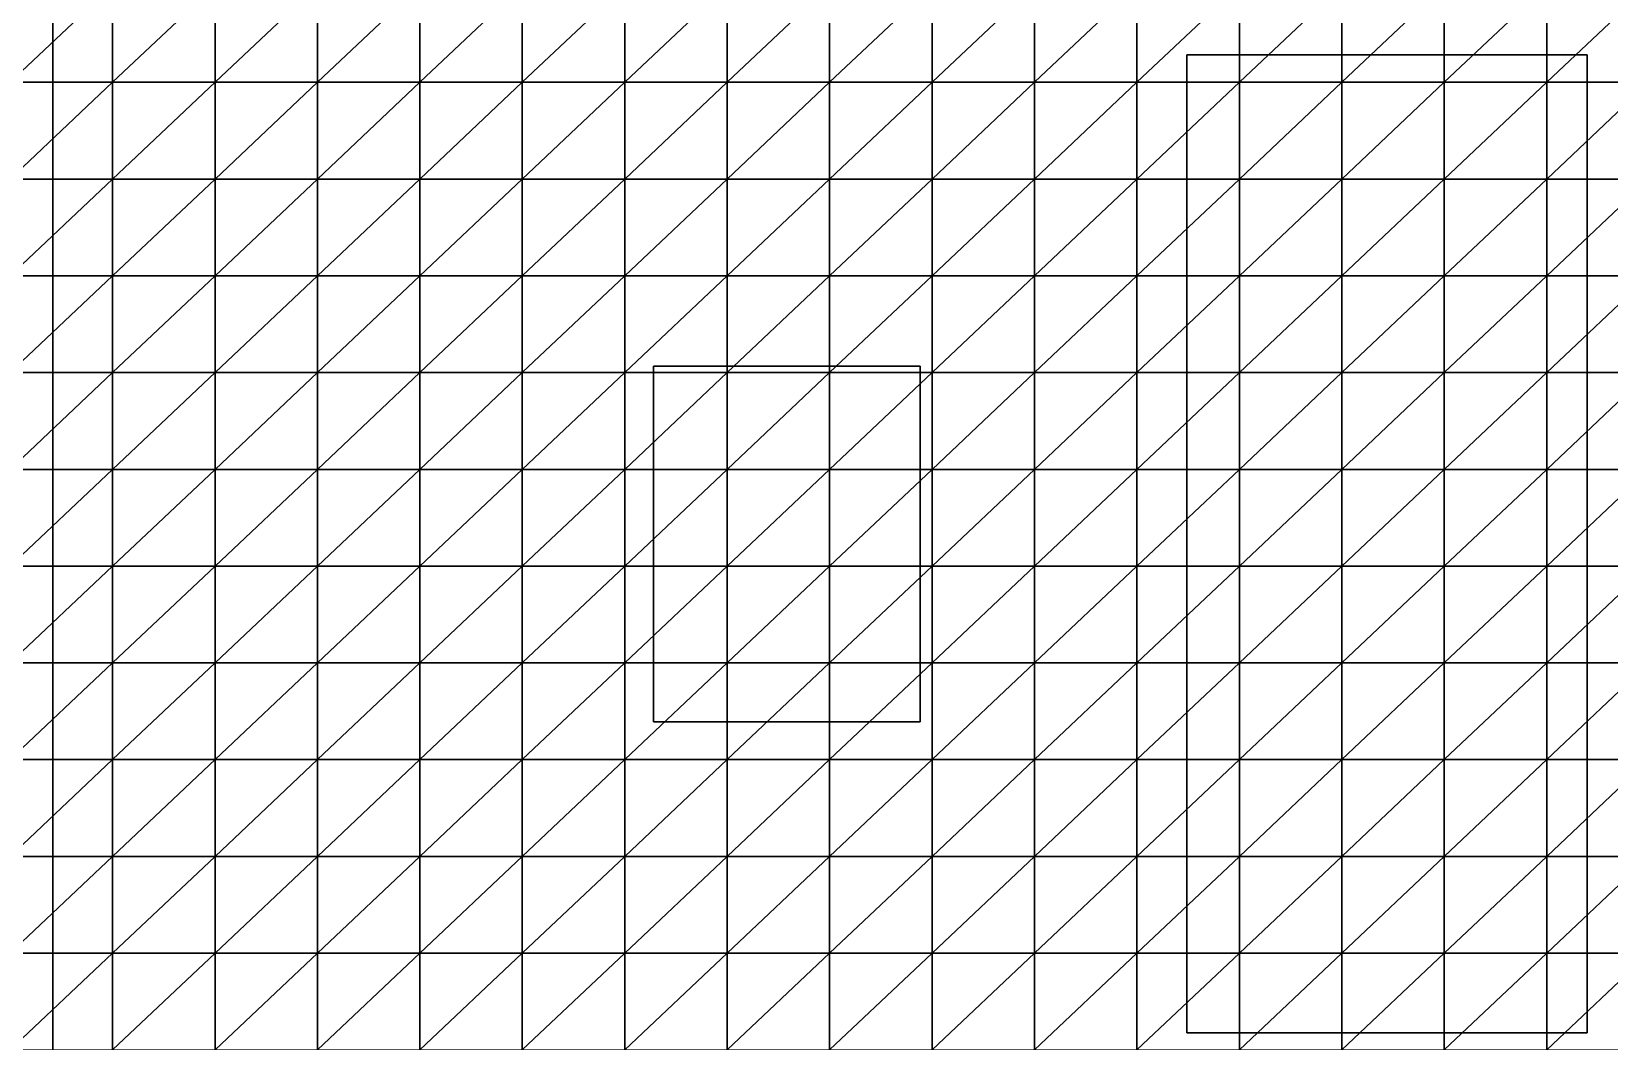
# Model space of a CAD drawing. Header units: metres. Extents: x -3 to 10.7, y -3.7 to 3.7.
# Drawn here: x -0.048 to 3.5, y -1.069 to 1.202 of the extents above; entities that cross this region are included whole.
import ezdxf

# ---------------------------------------------------------------- set-up
doc = ezdxf.new("R2010")
doc.units = ezdxf.units.M
for name, color, linetype in [('ACO_3D', 1, 'CONTINUOUS'), ('DECK', 32, 'CONTINUOUS'), ('MEMBRANA_3D', 3, 'CONTINUOUS'), ('MOBILIARIO', 9, 'CONTINUOUS'), ('VIDRO_3D', 4, 'CONTINUOUS')]:
    doc.layers.add(name, color=color, linetype=linetype)

msp = doc.modelspace()

# ---------------------------------------------------------------- linework, layer by layer
at = {"layer": 'ACO_3D'}
for points in [[(0, -2.7, 2.9), (9.5, -2.7, 2.9), (9.5, 2.7, 2.9), (0, 2.7, 2.9), (0, -2.7, 2.9)], [(0, 0, 0), (0, 0, 2.9)]]:
    msp.add_polyline3d(points, dxfattribs=at)
at = {"layer": 'DECK'}
msp.add_polyline3d([(-3, -3.4, 0), (0, -3.4, 0), (0, 3.4, 0), (-3, 3.4, 0), (-3, -3.4, 0)], dxfattribs=at)
at = {"layer": 'MEMBRANA_3D'}
for points in [[(-0.0964, 1.0882, 2.8684), (0.1339, 1.0882, 2.9189), (0.1339, 1.3059, 2.9193)], [(-0.0964, 1.0882, 2.8684), (0.1339, 1.3059, 2.9193), (-0.0964, 1.3059, 2.8692)], [(0.1339, 1.0882, 2.9189), (0.3643, 1.0882, 3.0385), (0.3643, 1.3059, 3.0423)], [(0.1339, 1.0882, 2.9189), (0.3643, 1.3059, 3.0423), (0.1339, 1.3059, 2.9193)], [(0.3643, 1.0882, 3.0385), (0.5946, 1.0882, 3.2625), (0.5946, 1.3059, 3.2764)], [(0.3643, 1.0882, 3.0385), (0.5946, 1.3059, 3.2764), (0.3643, 1.3059, 3.0423)], [(0.5946, 1.0882, 3.2625), (0.825, 1.0882, 3.5769), (0.825, 1.3059, 3.6147)], [(0.5946, 1.0882, 3.2625), (0.825, 1.3059, 3.6147), (0.5946, 1.3059, 3.2764)], [(0.825, 1.0882, 3.5769), (1.0554, 1.0882, 3.9476), (1.0554, 1.3059, 4.035)], [(0.825, 1.0882, 3.5769), (1.0554, 1.3059, 4.035), (0.825, 1.3059, 3.6147)], [(1.0554, 1.0882, 3.9476), (1.2857, 1.0882, 4.3014), (1.2857, 1.3059, 4.456)], [(1.0554, 1.0882, 3.9476), (1.2857, 1.3059, 4.456), (1.0554, 1.3059, 4.035)], [(1.2857, 1.0882, 4.3014), (1.5161, 1.0882, 4.463), (1.5161, 1.3059, 4.6026)], [(1.2857, 1.0882, 4.3014), (1.5161, 1.3059, 4.6026), (1.2857, 1.3059, 4.456)], [(1.5161, 1.0882, 4.463), (1.7464, 1.0882, 4.4594), (1.7464, 1.3059, 4.6055)], [(1.5161, 1.0882, 4.463), (1.7464, 1.3059, 4.6055), (1.5161, 1.3059, 4.6026)], [(1.7464, 1.0882, 4.4594), (1.9768, 1.0882, 4.4237), (1.9768, 1.3059, 4.5462)], [(1.7464, 1.0882, 4.4594), (1.9768, 1.3059, 4.5462), (1.7464, 1.3059, 4.6055)], [(1.9768, 1.0882, 4.4237), (2.2071, 1.0882, 4.3929), (2.2071, 1.3059, 4.4925)], [(1.9768, 1.0882, 4.4237), (2.2071, 1.3059, 4.4925), (1.9768, 1.3059, 4.5462)], [(2.2071, 1.0882, 4.3929), (2.4375, 1.0882, 4.379), (2.4375, 1.3059, 4.4179)], [(2.2071, 1.0882, 4.3929), (2.4375, 1.3059, 4.4179), (2.2071, 1.3059, 4.4925)], [(2.4375, 1.0882, 4.379), (2.6679, 1.0882, 4.3468), (2.6679, 1.3059, 4.3538)], [(2.4375, 1.0882, 4.379), (2.6679, 1.3059, 4.3538), (2.4375, 1.3059, 4.4179)], [(2.6679, 1.0882, 4.3468), (2.8982, 1.0882, 4.3031), (2.8982, 1.3059, 4.307)], [(2.6679, 1.0882, 4.3468), (2.8982, 1.3059, 4.307), (2.6679, 1.3059, 4.3538)], [(2.8982, 1.0882, 4.3031), (3.1286, 1.0882, 4.2819), (3.1286, 1.3059, 4.2836)], [(2.8982, 1.0882, 4.3031), (3.1286, 1.3059, 4.2836), (2.8982, 1.3059, 4.307)], [(3.1286, 1.0882, 4.2819), (3.3589, 1.0882, 4.2887), (3.3589, 1.3059, 4.2884)], [(3.1286, 1.0882, 4.2819), (3.3589, 1.3059, 4.2884), (3.1286, 1.3059, 4.2836)], [(3.3589, 1.0882, 4.2887), (3.5893, 1.0882, 4.3265), (3.5893, 1.3059, 4.3242)], [(3.3589, 1.0882, 4.2887), (3.5893, 1.3059, 4.3242), (3.3589, 1.3059, 4.2884)], [(-0.0964, 0.8706, 2.8678), (0.1339, 0.8706, 2.9184), (0.1339, 1.0882, 2.9189)], [(-0.0964, 0.8706, 2.8678), (0.1339, 1.0882, 2.9189), (-0.0964, 1.0882, 2.8684)], [(0.1339, 0.8706, 2.9184), (0.3643, 0.8706, 3.0339), (0.3643, 1.0882, 3.0385)], [(0.1339, 0.8706, 2.9184), (0.3643, 1.0882, 3.0385), (0.1339, 1.0882, 2.9189)], [(0.3643, 0.8706, 3.0339), (0.5946, 0.8706, 3.247), (0.5946, 1.0882, 3.2625)], [(0.3643, 0.8706, 3.0339), (0.5946, 1.0882, 3.2625), (0.3643, 1.0882, 3.0385)], [(0.5946, 0.8706, 3.247), (0.825, 0.8706, 3.54), (0.825, 1.0882, 3.5769)], [(0.5946, 0.8706, 3.247), (0.825, 1.0882, 3.5769), (0.5946, 1.0882, 3.2625)], [(0.825, 0.8706, 3.54), (1.0554, 0.8706, 3.8801), (1.0554, 1.0882, 3.9476)], [(0.825, 0.8706, 3.54), (1.0554, 1.0882, 3.9476), (0.825, 1.0882, 3.5769)], [(1.0554, 0.8706, 3.8801), (1.2857, 0.8706, 4.2174), (1.2857, 1.0882, 4.3014)], [(1.0554, 0.8706, 3.8801), (1.2857, 1.0882, 4.3014), (1.0554, 1.0882, 3.9476)], [(1.2857, 0.8706, 4.2174), (1.5161, 0.8706, 4.2912), (1.5161, 1.0882, 4.463)], [(1.2857, 0.8706, 4.2174), (1.5161, 1.0882, 4.463), (1.2857, 1.0882, 4.3014)], [(1.5161, 0.8706, 4.2912), (1.7464, 0.8706, 4.292), (1.7464, 1.0882, 4.4594)], [(1.5161, 0.8706, 4.2912), (1.7464, 1.0882, 4.4594), (1.5161, 1.0882, 4.463)], [(1.7464, 0.8706, 4.292), (1.9768, 0.8706, 4.277), (1.9768, 1.0882, 4.4237)], [(1.7464, 0.8706, 4.292), (1.9768, 1.0882, 4.4237), (1.7464, 1.0882, 4.4594)], [(1.9768, 0.8706, 4.277), (2.2071, 0.8706, 4.2611), (2.2071, 1.0882, 4.3929)], [(1.9768, 0.8706, 4.277), (2.2071, 1.0882, 4.3929), (1.9768, 1.0882, 4.4237)], [(2.2071, 0.8706, 4.2611), (2.4375, 0.8706, 4.2549), (2.4375, 1.0882, 4.379)], [(2.2071, 0.8706, 4.2611), (2.4375, 1.0882, 4.379), (2.2071, 1.0882, 4.3929)], [(2.4375, 0.8706, 4.2549), (2.6679, 0.8706, 4.2627), (2.6679, 1.0882, 4.3468)], [(2.4375, 0.8706, 4.2549), (2.6679, 1.0882, 4.3468), (2.4375, 1.0882, 4.379)], [(2.6679, 0.8706, 4.2627), (2.8982, 0.8706, 4.2863), (2.8982, 1.0882, 4.3031)], [(2.6679, 0.8706, 4.2627), (2.8982, 1.0882, 4.3031), (2.6679, 1.0882, 4.3468)], [(2.8982, 0.8706, 4.2863), (3.1286, 0.8706, 4.2789), (3.1286, 1.0882, 4.2819)], [(2.8982, 0.8706, 4.2863), (3.1286, 1.0882, 4.2819), (2.8982, 1.0882, 4.3031)], [(3.1286, 0.8706, 4.2789), (3.3589, 0.8706, 4.2877), (3.3589, 1.0882, 4.2887)], [(3.1286, 0.8706, 4.2789), (3.3589, 1.0882, 4.2887), (3.1286, 1.0882, 4.2819)], [(3.3589, 0.8706, 4.2877), (3.5893, 0.8706, 4.3275), (3.5893, 1.0882, 4.3265)], [(3.3589, 0.8706, 4.2877), (3.5893, 1.0882, 4.3265), (3.3589, 1.0882, 4.2887)], [(-0.0964, 0.6529, 2.8674), (0.1339, 0.6529, 2.9179), (0.1339, 0.8706, 2.9184)], [(-0.0964, 0.6529, 2.8674), (0.1339, 0.8706, 2.9184), (-0.0964, 0.8706, 2.8678)], [(0.1339, 0.6529, 2.9179), (0.3643, 0.6529, 3.0291), (0.3643, 0.8706, 3.0339)], [(0.1339, 0.6529, 2.9179), (0.3643, 0.8706, 3.0339), (0.1339, 0.8706, 2.9184)], [(0.3643, 0.6529, 3.0291), (0.5946, 0.6529, 3.2325), (0.5946, 0.8706, 3.247)], [(0.3643, 0.6529, 3.0291), (0.5946, 0.8706, 3.247), (0.3643, 0.8706, 3.0339)], [(0.5946, 0.6529, 3.2325), (0.825, 0.6529, 3.5096), (0.825, 0.8706, 3.54)], [(0.5946, 0.6529, 3.2325), (0.825, 0.8706, 3.54), (0.5946, 0.8706, 3.247)], [(0.825, 0.6529, 3.5096), (1.0554, 0.6529, 3.8328), (1.0554, 0.8706, 3.8801)], [(0.825, 0.6529, 3.5096), (1.0554, 0.8706, 3.8801), (0.825, 0.8706, 3.54)], [(1.0554, 0.6529, 3.8328), (1.2857, 0.6529, 4.1159), (1.2857, 0.8706, 4.2174)], [(1.0554, 0.6529, 3.8328), (1.2857, 0.8706, 4.2174), (1.0554, 0.8706, 3.8801)], [(1.2857, 0.6529, 4.1159), (1.5161, 0.6529, 4.1286), (1.5161, 0.8706, 4.2912)], [(1.2857, 0.6529, 4.1159), (1.5161, 0.8706, 4.2912), (1.2857, 0.8706, 4.2174)], [(1.5161, 0.6529, 4.1286), (1.7464, 0.6529, 4.1318), (1.7464, 0.8706, 4.292)], [(1.5161, 0.6529, 4.1286), (1.7464, 0.8706, 4.292), (1.5161, 0.8706, 4.2912)], [(1.7464, 0.6529, 4.1318), (1.9768, 0.6529, 4.1278), (1.9768, 0.8706, 4.277)], [(1.7464, 0.6529, 4.1318), (1.9768, 0.8706, 4.277), (1.7464, 0.8706, 4.292)], [(1.9768, 0.6529, 4.1278), (2.2071, 0.6529, 4.1239), (2.2071, 0.8706, 4.2611)], [(1.9768, 0.6529, 4.1278), (2.2071, 0.8706, 4.2611), (1.9768, 0.8706, 4.277)], [(2.2071, 0.6529, 4.1239), (2.4375, 0.6529, 4.1274), (2.4375, 0.8706, 4.2549)], [(2.2071, 0.6529, 4.1239), (2.4375, 0.8706, 4.2549), (2.2071, 0.8706, 4.2611)], [(2.4375, 0.6529, 4.1274), (2.6679, 0.6529, 4.1433), (2.6679, 0.8706, 4.2627)], [(2.4375, 0.6529, 4.1274), (2.6679, 0.8706, 4.2627), (2.4375, 0.8706, 4.2549)], [(2.6679, 0.6529, 4.1433), (2.8982, 0.6529, 4.1747), (2.8982, 0.8706, 4.2863)], [(2.6679, 0.6529, 4.1433), (2.8982, 0.8706, 4.2863), (2.6679, 0.8706, 4.2627)], [(2.8982, 0.6529, 4.1747), (3.1286, 0.6529, 4.2232), (3.1286, 0.8706, 4.2789)], [(2.8982, 0.6529, 4.1747), (3.1286, 0.8706, 4.2789), (2.8982, 0.8706, 4.2863)], [(3.1286, 0.6529, 4.2232), (3.3589, 0.6529, 4.2857), (3.3589, 0.8706, 4.2877)], [(3.1286, 0.6529, 4.2232), (3.3589, 0.8706, 4.2877), (3.1286, 0.8706, 4.2789)], [(3.3589, 0.6529, 4.2857), (3.5893, 0.6529, 4.3272), (3.5893, 0.8706, 4.3275)], [(3.3589, 0.6529, 4.2857), (3.5893, 0.8706, 4.3275), (3.3589, 0.8706, 4.2877)], [(-0.0964, 0.4353, 2.867), (0.1339, 0.4353, 2.9174), (0.1339, 0.6529, 2.9179)], [(-0.0964, 0.4353, 2.867), (0.1339, 0.6529, 2.9179), (-0.0964, 0.6529, 2.8674)], [(0.1339, 0.4353, 2.9174), (0.3643, 0.4353, 3.0248), (0.3643, 0.6529, 3.0291)], [(0.1339, 0.4353, 2.9174), (0.3643, 0.6529, 3.0291), (0.1339, 0.6529, 2.9179)], [(0.3643, 0.4353, 3.0248), (0.5946, 0.4353, 3.22), (0.5946, 0.6529, 3.2325)], [(0.3643, 0.4353, 3.0248), (0.5946, 0.6529, 3.2325), (0.3643, 0.6529, 3.0291)], [(0.5946, 0.4353, 3.22), (0.825, 0.4353, 3.4858), (0.825, 0.6529, 3.5096)], [(0.5946, 0.4353, 3.22), (0.825, 0.6529, 3.5096), (0.5946, 0.6529, 3.2325)], [(0.825, 0.4353, 3.4858), (1.0554, 0.4353, 3.7995), (1.0554, 0.6529, 3.8328)], [(0.825, 0.4353, 3.4858), (1.0554, 0.6529, 3.8328), (0.825, 0.6529, 3.5096)], [(1.0554, 0.4353, 3.7995), (1.2857, 0.4353, 3.9669), (1.2857, 0.6529, 4.1159)], [(1.0554, 0.4353, 3.7995), (1.2857, 0.6529, 4.1159), (1.0554, 0.6529, 3.8328)], [(1.2857, 0.4353, 3.9669), (1.5161, 0.4353, 3.9762), (1.5161, 0.6529, 4.1286)], [(1.2857, 0.4353, 3.9669), (1.5161, 0.6529, 4.1286), (1.2857, 0.6529, 4.1159)], [(1.5161, 0.4353, 3.9762), (1.7464, 0.4353, 3.9812), (1.7464, 0.6529, 4.1318)], [(1.5161, 0.4353, 3.9762), (1.7464, 0.6529, 4.1318), (1.5161, 0.6529, 4.1286)], [(1.7464, 0.4353, 3.9812), (1.9768, 0.4353, 3.9841), (1.9768, 0.6529, 4.1278)], [(1.7464, 0.4353, 3.9812), (1.9768, 0.6529, 4.1278), (1.7464, 0.6529, 4.1318)], [(1.9768, 0.4353, 3.9841), (2.2071, 0.4353, 3.9895), (2.2071, 0.6529, 4.1239)], [(1.9768, 0.4353, 3.9841), (2.2071, 0.6529, 4.1239), (1.9768, 0.6529, 4.1278)], [(2.2071, 0.4353, 3.9895), (2.4375, 0.4353, 4.0026), (2.4375, 0.6529, 4.1274)], [(2.2071, 0.4353, 3.9895), (2.4375, 0.6529, 4.1274), (2.2071, 0.6529, 4.1239)], [(2.4375, 0.4353, 4.0026), (2.6679, 0.4353, 4.028), (2.6679, 0.6529, 4.1433)], [(2.4375, 0.4353, 4.0026), (2.6679, 0.6529, 4.1433), (2.4375, 0.6529, 4.1274)], [(2.6679, 0.4353, 4.028), (2.8982, 0.4353, 4.069), (2.8982, 0.6529, 4.1747)], [(2.6679, 0.4353, 4.028), (2.8982, 0.6529, 4.1747), (2.6679, 0.6529, 4.1433)], [(2.8982, 0.4353, 4.069), (3.1286, 0.4353, 4.1275), (3.1286, 0.6529, 4.2232)], [(2.8982, 0.4353, 4.069), (3.1286, 0.6529, 4.2232), (2.8982, 0.6529, 4.1747)], [(3.1286, 0.4353, 4.1275), (3.3589, 0.4353, 4.2042), (3.3589, 0.6529, 4.2857)], [(3.1286, 0.4353, 4.1275), (3.3589, 0.6529, 4.2857), (3.1286, 0.6529, 4.2232)], [(3.3589, 0.4353, 4.2042), (3.5893, 0.4353, 4.299), (3.5893, 0.6529, 4.3272)], [(3.3589, 0.4353, 4.2042), (3.5893, 0.6529, 4.3272), (3.3589, 0.6529, 4.2857)], [(-0.0964, 0.2176, 2.8668), (0.1339, 0.2176, 2.9169), (0.1339, 0.4353, 2.9174)], [(-0.0964, 0.2176, 2.8668), (0.1339, 0.4353, 2.9174), (-0.0964, 0.4353, 2.867)], [(0.1339, 0.2176, 2.9169), (0.3643, 0.2176, 3.0209), (0.3643, 0.4353, 3.0248)], [(0.1339, 0.2176, 2.9169), (0.3643, 0.4353, 3.0248), (0.1339, 0.4353, 2.9174)], [(0.3643, 0.2176, 3.0209), (0.5946, 0.2176, 3.2096), (0.5946, 0.4353, 3.22)], [(0.3643, 0.2176, 3.0209), (0.5946, 0.4353, 3.22), (0.3643, 0.4353, 3.0248)], [(0.5946, 0.2176, 3.2096), (0.825, 0.2176, 3.4674), (0.825, 0.4353, 3.4858)], [(0.5946, 0.2176, 3.2096), (0.825, 0.4353, 3.4858), (0.5946, 0.4353, 3.22)], [(0.825, 0.2176, 3.4674), (1.0554, 0.2176, 3.7754), (1.0554, 0.4353, 3.7995)], [(0.825, 0.2176, 3.4674), (1.0554, 0.4353, 3.7995), (0.825, 0.4353, 3.4858)], [(1.0554, 0.2176, 3.7754), (1.2857, 0.2176, 3.8264), (1.2857, 0.4353, 3.9669)], [(1.0554, 0.2176, 3.7754), (1.2857, 0.4353, 3.9669), (1.0554, 0.4353, 3.7995)], [(1.2857, 0.2176, 3.8264), (1.5161, 0.2176, 3.8342), (1.5161, 0.4353, 3.9762)], [(1.2857, 0.2176, 3.8264), (1.5161, 0.4353, 3.9762), (1.2857, 0.4353, 3.9669)], [(1.5161, 0.2176, 3.8342), (1.7464, 0.2176, 3.8412), (1.7464, 0.4353, 3.9812)], [(1.5161, 0.2176, 3.8342), (1.7464, 0.4353, 3.9812), (1.5161, 0.4353, 3.9762)], [(1.7464, 0.2176, 3.8412), (1.9768, 0.2176, 3.8494), (1.9768, 0.4353, 3.9841)], [(1.7464, 0.2176, 3.8412), (1.9768, 0.4353, 3.9841), (1.7464, 0.4353, 3.9812)], [(1.9768, 0.2176, 3.8494), (2.2071, 0.2176, 3.8626), (2.2071, 0.4353, 3.9895)], [(1.9768, 0.2176, 3.8494), (2.2071, 0.4353, 3.9895), (1.9768, 0.4353, 3.9841)], [(2.2071, 0.2176, 3.8626), (2.4375, 0.2176, 3.8851), (2.4375, 0.4353, 4.0026)], [(2.2071, 0.2176, 3.8626), (2.4375, 0.4353, 4.0026), (2.2071, 0.4353, 3.9895)], [(2.4375, 0.2176, 3.8851), (2.6679, 0.2176, 3.9207), (2.6679, 0.4353, 4.028)], [(2.4375, 0.2176, 3.8851), (2.6679, 0.4353, 4.028), (2.4375, 0.4353, 4.0026)], [(2.6679, 0.2176, 3.9207), (2.8982, 0.2176, 3.9724), (2.8982, 0.4353, 4.069)], [(2.6679, 0.2176, 3.9207), (2.8982, 0.4353, 4.069), (2.6679, 0.4353, 4.028)], [(2.8982, 0.2176, 3.9724), (3.1286, 0.2176, 4.0417), (3.1286, 0.4353, 4.1275)], [(2.8982, 0.2176, 3.9724), (3.1286, 0.4353, 4.1275), (2.8982, 0.4353, 4.069)], [(3.1286, 0.2176, 4.0417), (3.3589, 0.2176, 4.1289), (3.3589, 0.4353, 4.2042)], [(3.1286, 0.2176, 4.0417), (3.3589, 0.4353, 4.2042), (3.1286, 0.4353, 4.1275)], [(3.3589, 0.2176, 4.1289), (3.5893, 0.2176, 4.2335), (3.5893, 0.4353, 4.299)], [(3.3589, 0.2176, 4.1289), (3.5893, 0.4353, 4.299), (3.3589, 0.4353, 4.2042)], [(-0.0964, 0, 2.8668), (0.1339, 0, 2.9164), (0.1339, 0.2176, 2.9169)], [(-0.0964, 0, 2.8668), (0.1339, 0.2176, 2.9169), (-0.0964, 0.2176, 2.8668)], [(0.1339, 0, 2.9164), (0.3643, 0, 3.0175), (0.3643, 0.2176, 3.0209)], [(0.1339, 0, 2.9164), (0.3643, 0.2176, 3.0209), (0.1339, 0.2176, 2.9169)], [(0.3643, 0, 3.0175), (0.5946, 0, 3.2011), (0.5946, 0.2176, 3.2096)], [(0.3643, 0, 3.0175), (0.5946, 0.2176, 3.2096), (0.3643, 0.2176, 3.0209)], [(0.5946, 0, 3.2011), (0.825, 0, 3.453), (0.825, 0.2176, 3.4674)], [(0.5946, 0, 3.2011), (0.825, 0.2176, 3.4674), (0.5946, 0.2176, 3.2096)], [(0.825, 0, 3.453), (1.0554, 0, 3.6882), (1.0554, 0.2176, 3.7754)], [(0.825, 0, 3.453), (1.0554, 0.2176, 3.7754), (0.825, 0.2176, 3.4674)], [(1.0554, 0, 3.6882), (1.2857, 0, 3.6955), (1.2857, 0.2176, 3.8264)], [(1.0554, 0, 3.6882), (1.2857, 0.2176, 3.8264), (1.0554, 0.2176, 3.7754)], [(1.2857, 0, 3.6955), (1.5161, 0, 3.7031), (1.5161, 0.2176, 3.8342)], [(1.2857, 0, 3.6955), (1.5161, 0.2176, 3.8342), (1.2857, 0.2176, 3.8264)], [(1.5161, 0, 3.7031), (1.7464, 0, 3.7122), (1.7464, 0.2176, 3.8412)], [(1.5161, 0, 3.7031), (1.7464, 0.2176, 3.8412), (1.5161, 0.2176, 3.8342)], [(1.7464, 0, 3.7122), (1.9768, 0, 3.7255), (1.9768, 0.2176, 3.8494)], [(1.7464, 0, 3.7122), (1.9768, 0.2176, 3.8494), (1.7464, 0.2176, 3.8412)], [(1.9768, 0, 3.7255), (2.2071, 0, 3.7462), (2.2071, 0.2176, 3.8626)], [(1.9768, 0, 3.7255), (2.2071, 0.2176, 3.8626), (1.9768, 0.2176, 3.8494)], [(2.2071, 0, 3.7462), (2.4375, 0, 3.7781), (2.4375, 0.2176, 3.8851)], [(2.2071, 0, 3.7462), (2.4375, 0.2176, 3.8851), (2.2071, 0.2176, 3.8626)], [(2.4375, 0, 3.7781), (2.6679, 0, 3.8244), (2.6679, 0.2176, 3.9207)], [(2.4375, 0, 3.7781), (2.6679, 0.2176, 3.9207), (2.4375, 0.2176, 3.8851)], [(2.6679, 0, 3.8244), (2.8982, 0, 3.8873), (2.8982, 0.2176, 3.9724)], [(2.6679, 0, 3.8244), (2.8982, 0.2176, 3.9724), (2.6679, 0.2176, 3.9207)], [(2.8982, 0, 3.8873), (3.1286, 0, 3.9675), (3.1286, 0.2176, 4.0417)], [(2.8982, 0, 3.8873), (3.1286, 0.2176, 4.0417), (2.8982, 0.2176, 3.9724)], [(3.1286, 0, 3.9675), (3.3589, 0, 4.0649), (3.3589, 0.2176, 4.1289)], [(3.1286, 0, 3.9675), (3.3589, 0.2176, 4.1289), (3.1286, 0.2176, 4.0417)], [(3.3589, 0, 4.0649), (3.5893, 0, 4.1783), (3.5893, 0.2176, 4.2335)], [(3.3589, 0, 4.0649), (3.5893, 0.2176, 4.2335), (3.3589, 0.2176, 4.1289)], [(-0.0964, -0.2176, 2.8668), (0.1339, -0.2176, 2.916), (0.1339, 0, 2.9164)], [(-0.0964, -0.2176, 2.8668), (0.1339, 0, 2.9164), (-0.0964, 0, 2.8668)], [(0.1339, -0.2176, 2.916), (0.3643, -0.2176, 3.0147), (0.3643, 0, 3.0175)], [(0.1339, -0.2176, 2.916), (0.3643, 0, 3.0175), (0.1339, 0, 2.9164)], [(0.3643, -0.2176, 3.0147), (0.5946, -0.2176, 3.1941), (0.5946, 0, 3.2011)], [(0.3643, -0.2176, 3.0147), (0.5946, 0, 3.2011), (0.3643, 0, 3.0175)], [(0.5946, -0.2176, 3.1941), (0.825, -0.2176, 3.4415), (0.825, 0, 3.453)], [(0.5946, -0.2176, 3.1941), (0.825, 0, 3.453), (0.5946, 0, 3.2011)], [(0.825, -0.2176, 3.4415), (1.0554, -0.2176, 3.5682), (1.0554, 0, 3.6882)], [(0.825, -0.2176, 3.4415), (1.0554, 0, 3.6882), (0.825, 0, 3.453)], [(1.0554, -0.2176, 3.5682), (1.2857, -0.2176, 3.5747), (1.2857, 0, 3.6955)], [(1.0554, -0.2176, 3.5682), (1.2857, 0, 3.6955), (1.0554, 0, 3.6882)], [(1.2857, -0.2176, 3.5747), (1.5161, -0.2176, 3.5829), (1.5161, 0, 3.7031)], [(1.2857, -0.2176, 3.5747), (1.5161, 0, 3.7031), (1.2857, 0, 3.6955)], [(1.5161, -0.2176, 3.5829), (1.7464, -0.2176, 3.5949), (1.7464, 0, 3.7122)], [(1.5161, -0.2176, 3.5829), (1.7464, 0, 3.7122), (1.5161, 0, 3.7031)], [(1.7464, -0.2176, 3.5949), (1.9768, -0.2176, 3.6136), (1.9768, 0, 3.7255)], [(1.7464, -0.2176, 3.5949), (1.9768, 0, 3.7255), (1.7464, 0, 3.7122)], [(1.9768, -0.2176, 3.6136), (2.2071, -0.2176, 3.6422), (2.2071, 0, 3.7462)], [(1.9768, -0.2176, 3.6136), (2.2071, 0, 3.7462), (1.9768, 0, 3.7255)], [(2.2071, -0.2176, 3.6422), (2.4375, -0.2176, 3.684), (2.4375, 0, 3.7781)], [(2.2071, -0.2176, 3.6422), (2.4375, 0, 3.7781), (2.2071, 0, 3.7462)], [(2.4375, -0.2176, 3.684), (2.6679, -0.2176, 3.7414), (2.6679, 0, 3.8244)], [(2.4375, -0.2176, 3.684), (2.6679, 0, 3.8244), (2.4375, 0, 3.7781)], [(2.6679, -0.2176, 3.7414), (2.8982, -0.2176, 3.8154), (2.8982, 0, 3.8873)], [(2.6679, -0.2176, 3.7414), (2.8982, 0, 3.8873), (2.6679, 0, 3.8244)], [(2.8982, -0.2176, 3.8154), (3.1286, -0.2176, 3.906), (3.1286, 0, 3.9675)], [(2.8982, -0.2176, 3.8154), (3.1286, 0, 3.9675), (2.8982, 0, 3.8873)], [(3.1286, -0.2176, 3.906), (3.3589, -0.2176, 4.0123), (3.3589, 0, 4.0649)], [(3.1286, -0.2176, 3.906), (3.3589, 0, 4.0649), (3.1286, 0, 3.9675)], [(3.3589, -0.2176, 4.0123), (3.5893, -0.2176, 4.1332), (3.5893, 0, 4.1783)], [(3.3589, -0.2176, 4.0123), (3.5893, 0, 4.1783), (3.3589, 0, 4.0649)], [(-0.0964, -0.4353, 2.867), (0.1339, -0.4353, 2.9157), (0.1339, -0.2176, 2.916)], [(-0.0964, -0.4353, 2.867), (0.1339, -0.2176, 2.916), (-0.0964, -0.2176, 2.8668)], [(0.1339, -0.4353, 2.9157), (0.3643, -0.4353, 3.0123), (0.3643, -0.2176, 3.0147)], [(0.1339, -0.4353, 2.9157), (0.3643, -0.2176, 3.0147), (0.1339, -0.2176, 2.916)], [(0.3643, -0.4353, 3.0123), (0.5946, -0.4353, 3.1882), (0.5946, -0.2176, 3.1941)], [(0.3643, -0.4353, 3.0123), (0.5946, -0.2176, 3.1941), (0.3643, -0.2176, 3.0147)], [(0.5946, -0.4353, 3.1882), (0.825, -0.4353, 3.4322), (0.825, -0.2176, 3.4415)], [(0.5946, -0.4353, 3.1882), (0.825, -0.2176, 3.4415), (0.5946, -0.2176, 3.1941)], [(0.825, -0.4353, 3.4322), (1.0554, -0.4353, 3.4579), (1.0554, -0.2176, 3.5682)], [(0.825, -0.4353, 3.4322), (1.0554, -0.2176, 3.5682), (0.825, -0.2176, 3.4415)], [(1.0554, -0.4353, 3.4579), (1.2857, -0.4353, 3.4643), (1.2857, -0.2176, 3.5747)], [(1.0554, -0.4353, 3.4579), (1.2857, -0.2176, 3.5747), (1.0554, -0.2176, 3.5682)], [(1.2857, -0.4353, 3.4643), (1.5161, -0.4353, 3.4742), (1.5161, -0.2176, 3.5829)], [(1.2857, -0.4353, 3.4643), (1.5161, -0.2176, 3.5829), (1.2857, -0.2176, 3.5747)], [(1.5161, -0.4353, 3.4742), (1.7464, -0.4353, 3.49), (1.7464, -0.2176, 3.5949)], [(1.5161, -0.4353, 3.4742), (1.7464, -0.2176, 3.5949), (1.5161, -0.2176, 3.5829)], [(1.7464, -0.4353, 3.49), (1.9768, -0.4353, 3.515), (1.9768, -0.2176, 3.6136)], [(1.7464, -0.4353, 3.49), (1.9768, -0.2176, 3.6136), (1.7464, -0.2176, 3.5949)], [(1.9768, -0.4353, 3.515), (2.2071, -0.4353, 3.5525), (2.2071, -0.2176, 3.6422)], [(1.9768, -0.4353, 3.515), (2.2071, -0.2176, 3.6422), (1.9768, -0.2176, 3.6136)], [(2.2071, -0.4353, 3.5525), (2.4375, -0.4353, 3.6048), (2.4375, -0.2176, 3.684)], [(2.2071, -0.4353, 3.5525), (2.4375, -0.2176, 3.684), (2.2071, -0.2176, 3.6422)], [(2.4375, -0.4353, 3.6048), (2.6679, -0.4353, 3.6731), (2.6679, -0.2176, 3.7414)], [(2.4375, -0.4353, 3.6048), (2.6679, -0.2176, 3.7414), (2.4375, -0.2176, 3.684)], [(2.6679, -0.4353, 3.6731), (2.8982, -0.4353, 3.7575), (2.8982, -0.2176, 3.8154)], [(2.6679, -0.4353, 3.6731), (2.8982, -0.2176, 3.8154), (2.6679, -0.2176, 3.7414)], [(2.8982, -0.4353, 3.7575), (3.1286, -0.4353, 3.8571), (3.1286, -0.2176, 3.906)], [(2.8982, -0.4353, 3.7575), (3.1286, -0.2176, 3.906), (2.8982, -0.2176, 3.8154)], [(3.1286, -0.4353, 3.8571), (3.3589, -0.4353, 3.9708), (3.3589, -0.2176, 4.0123)], [(3.1286, -0.4353, 3.8571), (3.3589, -0.2176, 4.0123), (3.1286, -0.2176, 3.906)], [(3.3589, -0.4353, 3.9708), (3.5893, -0.4353, 4.0973), (3.5893, -0.2176, 4.1332)], [(3.3589, -0.4353, 3.9708), (3.5893, -0.2176, 4.1332), (3.3589, -0.2176, 4.0123)], [(-0.0964, -0.6529, 2.8674), (0.1339, -0.6529, 2.9154), (0.1339, -0.4353, 2.9157)], [(-0.0964, -0.6529, 2.8674), (0.1339, -0.4353, 2.9157), (-0.0964, -0.4353, 2.867)], [(0.1339, -0.6529, 2.9154), (0.3643, -0.6529, 3.0102), (0.3643, -0.4353, 3.0123)], [(0.1339, -0.6529, 2.9154), (0.3643, -0.4353, 3.0123), (0.1339, -0.4353, 2.9157)], [(0.3643, -0.6529, 3.0102), (0.5946, -0.6529, 3.1834), (0.5946, -0.4353, 3.1882)], [(0.3643, -0.6529, 3.0102), (0.5946, -0.4353, 3.1882), (0.3643, -0.4353, 3.0123)], [(0.5946, -0.6529, 3.1834), (0.825, -0.6529, 3.3531), (0.825, -0.4353, 3.4322)], [(0.5946, -0.6529, 3.1834), (0.825, -0.4353, 3.4322), (0.5946, -0.4353, 3.1882)], [(0.825, -0.6529, 3.3531), (1.0554, -0.6529, 3.3576), (1.0554, -0.4353, 3.4579)], [(0.825, -0.6529, 3.3531), (1.0554, -0.4353, 3.4579), (0.825, -0.4353, 3.4322)], [(1.0554, -0.6529, 3.3576), (1.2857, -0.6529, 3.3649), (1.2857, -0.4353, 3.4643)], [(1.0554, -0.6529, 3.3576), (1.2857, -0.4353, 3.4643), (1.0554, -0.4353, 3.4579)], [(1.2857, -0.6529, 3.3649), (1.5161, -0.6529, 3.3774), (1.5161, -0.4353, 3.4742)], [(1.2857, -0.6529, 3.3649), (1.5161, -0.4353, 3.4742), (1.2857, -0.4353, 3.4643)], [(1.5161, -0.6529, 3.3774), (1.7464, -0.6529, 3.3984), (1.7464, -0.4353, 3.49)], [(1.5161, -0.6529, 3.3774), (1.7464, -0.4353, 3.49), (1.5161, -0.4353, 3.4742)], [(1.7464, -0.6529, 3.3984), (1.9768, -0.6529, 3.4312), (1.9768, -0.4353, 3.515)], [(1.7464, -0.6529, 3.3984), (1.9768, -0.4353, 3.515), (1.7464, -0.4353, 3.49)], [(1.9768, -0.6529, 3.4312), (2.2071, -0.6529, 3.4785), (2.2071, -0.4353, 3.5525)], [(1.9768, -0.6529, 3.4312), (2.2071, -0.4353, 3.5525), (1.9768, -0.4353, 3.515)], [(2.2071, -0.6529, 3.4785), (2.4375, -0.6529, 3.5414), (2.4375, -0.4353, 3.6048)], [(2.2071, -0.6529, 3.4785), (2.4375, -0.4353, 3.6048), (2.2071, -0.4353, 3.5525)], [(2.4375, -0.6529, 3.5414), (2.6679, -0.6529, 3.6199), (2.6679, -0.4353, 3.6731)], [(2.4375, -0.6529, 3.5414), (2.6679, -0.4353, 3.6731), (2.4375, -0.4353, 3.6048)], [(2.6679, -0.6529, 3.6199), (2.8982, -0.6529, 3.7131), (2.8982, -0.4353, 3.7575)], [(2.6679, -0.6529, 3.6199), (2.8982, -0.4353, 3.7575), (2.6679, -0.4353, 3.6731)], [(2.8982, -0.6529, 3.7131), (3.1286, -0.6529, 3.8199), (3.1286, -0.4353, 3.8571)], [(2.8982, -0.6529, 3.7131), (3.1286, -0.4353, 3.8571), (2.8982, -0.4353, 3.7575)], [(3.1286, -0.6529, 3.8199), (3.3589, -0.6529, 3.939), (3.3589, -0.4353, 3.9708)], [(3.1286, -0.6529, 3.8199), (3.3589, -0.4353, 3.9708), (3.1286, -0.4353, 3.8571)], [(3.3589, -0.6529, 3.939), (3.5893, -0.6529, 4.0693), (3.5893, -0.4353, 4.0973)], [(3.3589, -0.6529, 3.939), (3.5893, -0.4353, 4.0973), (3.3589, -0.4353, 3.9708)], [(-0.0964, -0.8706, 2.8678), (0.1339, -0.8706, 2.9151), (0.1339, -0.6529, 2.9154)], [(-0.0964, -0.8706, 2.8678), (0.1339, -0.6529, 2.9154), (-0.0964, -0.6529, 2.8674)], [(0.1339, -0.8706, 2.9151), (0.3643, -0.8706, 3.0084), (0.3643, -0.6529, 3.0102)], [(0.1339, -0.8706, 2.9151), (0.3643, -0.6529, 3.0102), (0.1339, -0.6529, 2.9154)], [(0.3643, -0.8706, 3.0084), (0.5946, -0.8706, 3.1793), (0.5946, -0.6529, 3.1834)], [(0.3643, -0.8706, 3.0084), (0.5946, -0.6529, 3.1834), (0.3643, -0.6529, 3.0102)], [(0.5946, -0.8706, 3.1793), (0.825, -0.8706, 3.263), (0.825, -0.6529, 3.3531)], [(0.5946, -0.8706, 3.1793), (0.825, -0.6529, 3.3531), (0.5946, -0.6529, 3.1834)], [(0.825, -0.8706, 3.263), (1.0554, -0.8706, 3.2678), (1.0554, -0.6529, 3.3576)], [(0.825, -0.8706, 3.263), (1.0554, -0.6529, 3.3576), (0.825, -0.6529, 3.3531)], [(1.0554, -0.8706, 3.2678), (1.2857, -0.8706, 3.2769), (1.2857, -0.6529, 3.3649)], [(1.0554, -0.8706, 3.2678), (1.2857, -0.6529, 3.3649), (1.0554, -0.6529, 3.3576)], [(1.2857, -0.8706, 3.2769), (1.5161, -0.8706, 3.2936), (1.5161, -0.6529, 3.3774)], [(1.2857, -0.8706, 3.2769), (1.5161, -0.6529, 3.3774), (1.2857, -0.6529, 3.3649)], [(1.5161, -0.8706, 3.2936), (1.7464, -0.8706, 3.3215), (1.7464, -0.6529, 3.3984)], [(1.5161, -0.8706, 3.2936), (1.7464, -0.6529, 3.3984), (1.5161, -0.6529, 3.3774)], [(1.7464, -0.8706, 3.3215), (1.9768, -0.8706, 3.3635), (1.9768, -0.6529, 3.4312)], [(1.7464, -0.8706, 3.3215), (1.9768, -0.6529, 3.4312), (1.7464, -0.6529, 3.3984)], [(1.9768, -0.8706, 3.3635), (2.2071, -0.8706, 3.421), (2.2071, -0.6529, 3.4785)], [(1.9768, -0.8706, 3.3635), (2.2071, -0.6529, 3.4785), (1.9768, -0.6529, 3.4312)], [(2.2071, -0.8706, 3.421), (2.4375, -0.8706, 3.4938), (2.4375, -0.6529, 3.5414)], [(2.2071, -0.8706, 3.421), (2.4375, -0.6529, 3.5414), (2.2071, -0.6529, 3.4785)], [(2.4375, -0.8706, 3.4938), (2.6679, -0.8706, 3.5808), (2.6679, -0.6529, 3.6199)], [(2.4375, -0.8706, 3.4938), (2.6679, -0.6529, 3.6199), (2.4375, -0.6529, 3.5414)], [(2.6679, -0.8706, 3.5808), (2.8982, -0.8706, 3.6809), (2.8982, -0.6529, 3.7131)], [(2.6679, -0.8706, 3.5808), (2.8982, -0.6529, 3.7131), (2.6679, -0.6529, 3.6199)], [(2.8982, -0.8706, 3.6809), (3.1286, -0.8706, 3.7928), (3.1286, -0.6529, 3.8199)], [(2.8982, -0.8706, 3.6809), (3.1286, -0.6529, 3.8199), (2.8982, -0.6529, 3.7131)], [(3.1286, -0.8706, 3.7928), (3.3589, -0.8706, 3.9154), (3.3589, -0.6529, 3.939)], [(3.1286, -0.8706, 3.7928), (3.3589, -0.6529, 3.939), (3.1286, -0.6529, 3.8199)], [(3.3589, -0.8706, 3.9154), (3.5893, -0.8706, 4.0479), (3.5893, -0.6529, 4.0693)], [(3.3589, -0.8706, 3.9154), (3.5893, -0.6529, 4.0693), (3.3589, -0.6529, 3.939)], [(-0.0964, -1.0882, 2.8684), (0.1339, -1.0882, 2.9149), (0.1339, -0.8706, 2.9151)], [(-0.0964, -1.0882, 2.8684), (0.1339, -0.8706, 2.9151), (-0.0964, -0.8706, 2.8678)], [(0.1339, -1.0882, 2.9149), (0.3643, -1.0882, 3.0069), (0.3643, -0.8706, 3.0084)], [(0.1339, -1.0882, 2.9149), (0.3643, -0.8706, 3.0084), (0.1339, -0.8706, 2.9151)], [(0.3643, -1.0882, 3.0069), (0.5946, -1.0882, 3.1758), (0.5946, -0.8706, 3.1793)], [(0.3643, -1.0882, 3.0069), (0.5946, -0.8706, 3.1793), (0.3643, -0.8706, 3.0084)], [(0.5946, -1.0882, 3.1758), (0.825, -1.0882, 3.1831), (0.825, -0.8706, 3.263)], [(0.5946, -1.0882, 3.1758), (0.825, -0.8706, 3.263), (0.5946, -0.8706, 3.1793)], [(0.825, -1.0882, 3.1831), (1.0554, -1.0882, 3.189), (1.0554, -0.8706, 3.2678)], [(0.825, -1.0882, 3.1831), (1.0554, -0.8706, 3.2678), (0.825, -0.8706, 3.263)], [(1.0554, -1.0882, 3.189), (1.2857, -1.0882, 3.2013), (1.2857, -0.8706, 3.2769)], [(1.0554, -1.0882, 3.189), (1.2857, -0.8706, 3.2769), (1.0554, -0.8706, 3.2678)], [(1.2857, -1.0882, 3.2013), (1.5161, -1.0882, 3.2241), (1.5161, -0.8706, 3.2936)], [(1.2857, -1.0882, 3.2013), (1.5161, -0.8706, 3.2936), (1.2857, -0.8706, 3.2769)], [(1.5161, -1.0882, 3.2241), (1.7464, -1.0882, 3.2608), (1.7464, -0.8706, 3.3215)], [(1.5161, -1.0882, 3.2241), (1.7464, -0.8706, 3.3215), (1.5161, -0.8706, 3.2936)], [(1.7464, -1.0882, 3.2608), (1.9768, -1.0882, 3.3127), (1.9768, -0.8706, 3.3635)], [(1.7464, -1.0882, 3.2608), (1.9768, -0.8706, 3.3635), (1.7464, -0.8706, 3.3215)], [(1.9768, -1.0882, 3.3127), (2.2071, -1.0882, 3.3798), (2.2071, -0.8706, 3.421)], [(1.9768, -1.0882, 3.3127), (2.2071, -0.8706, 3.421), (1.9768, -0.8706, 3.3635)], [(2.2071, -1.0882, 3.3798), (2.4375, -1.0882, 3.4607), (2.4375, -0.8706, 3.4938)], [(2.2071, -1.0882, 3.3798), (2.4375, -0.8706, 3.4938), (2.2071, -0.8706, 3.421)], [(2.4375, -1.0882, 3.4607), (2.6679, -1.0882, 3.554), (2.6679, -0.8706, 3.5808)], [(2.4375, -1.0882, 3.4607), (2.6679, -0.8706, 3.5808), (2.4375, -0.8706, 3.4938)], [(2.6679, -1.0882, 3.554), (2.8982, -1.0882, 3.6587), (2.8982, -0.8706, 3.6809)], [(2.6679, -1.0882, 3.554), (2.8982, -0.8706, 3.6809), (2.6679, -0.8706, 3.5808)], [(2.8982, -1.0882, 3.6587), (3.1286, -1.0882, 3.7737), (3.1286, -0.8706, 3.7928)], [(2.8982, -1.0882, 3.6587), (3.1286, -0.8706, 3.7928), (2.8982, -0.8706, 3.6809)], [(3.1286, -1.0882, 3.7737), (3.3589, -1.0882, 3.8558), (3.3589, -0.8706, 3.9154)], [(3.1286, -1.0882, 3.7737), (3.3589, -0.8706, 3.9154), (3.1286, -0.8706, 3.7928)], [(3.3589, -1.0882, 3.8558), (3.5893, -1.0882, 3.8673), (3.5893, -0.8706, 4.0479)], [(3.3589, -1.0882, 3.8558), (3.5893, -0.8706, 4.0479), (3.3589, -0.8706, 3.9154)]]:
    msp.add_3dface(points, dxfattribs=at)
at = {"layer": 'MOBILIARIO'}
for points in [[(2.55, -1.05), (3.45, -1.05), (3.45, 1.15), (2.55, 1.15)], [(2.55, -1.05, 0.8), (3.45, -1.05, 0.8), (3.45, 1.15, 0.8), (2.55, 1.15, 0.8)], [(3.45, 1.15), (2.55, 1.15), (2.55, 1.15, 0.8), (3.45, 1.15, 0.8)], [(2.55, 1.15), (2.55, -1.05), (2.55, -1.05, 0.8), (2.55, 1.15, 0.8)], [(3.45, -1.05), (3.45, 1.15), (3.45, 1.15, 0.8), (3.45, -1.05, 0.8)], [(1.35, -0.35), (1.95, -0.35), (1.95, 0.45), (1.35, 0.45)], [(1.35, -0.35, 0.35), (1.95, -0.35, 0.35), (1.95, 0.45, 0.35), (1.35, 0.45, 0.35)], [(1.95, 0.45), (1.35, 0.45), (1.35, 0.45, 0.35), (1.95, 0.45, 0.35)], [(1.35, 0.45), (1.35, -0.35), (1.35, -0.35, 0.35), (1.35, 0.45, 0.35)], [(1.95, -0.35), (1.95, 0.45), (1.95, 0.45, 0.35), (1.95, -0.35, 0.35)], [(1.35, -0.35), (1.95, -0.35), (1.95, -0.35, 0.35), (1.35, -0.35, 0.35)], [(2.55, -1.05), (3.45, -1.05), (3.45, -1.05, 0.8), (2.55, -1.05, 0.8)]]:
    msp.add_3dface(points, dxfattribs=at)
at = {"layer": 'VIDRO_3D'}
msp.add_3dface([(0, -2.7), (0, 2.7), (0, 2.7, 2.75), (0, -2.7, 2.75)], dxfattribs=at)

doc.saveas('drawing.dxf')
